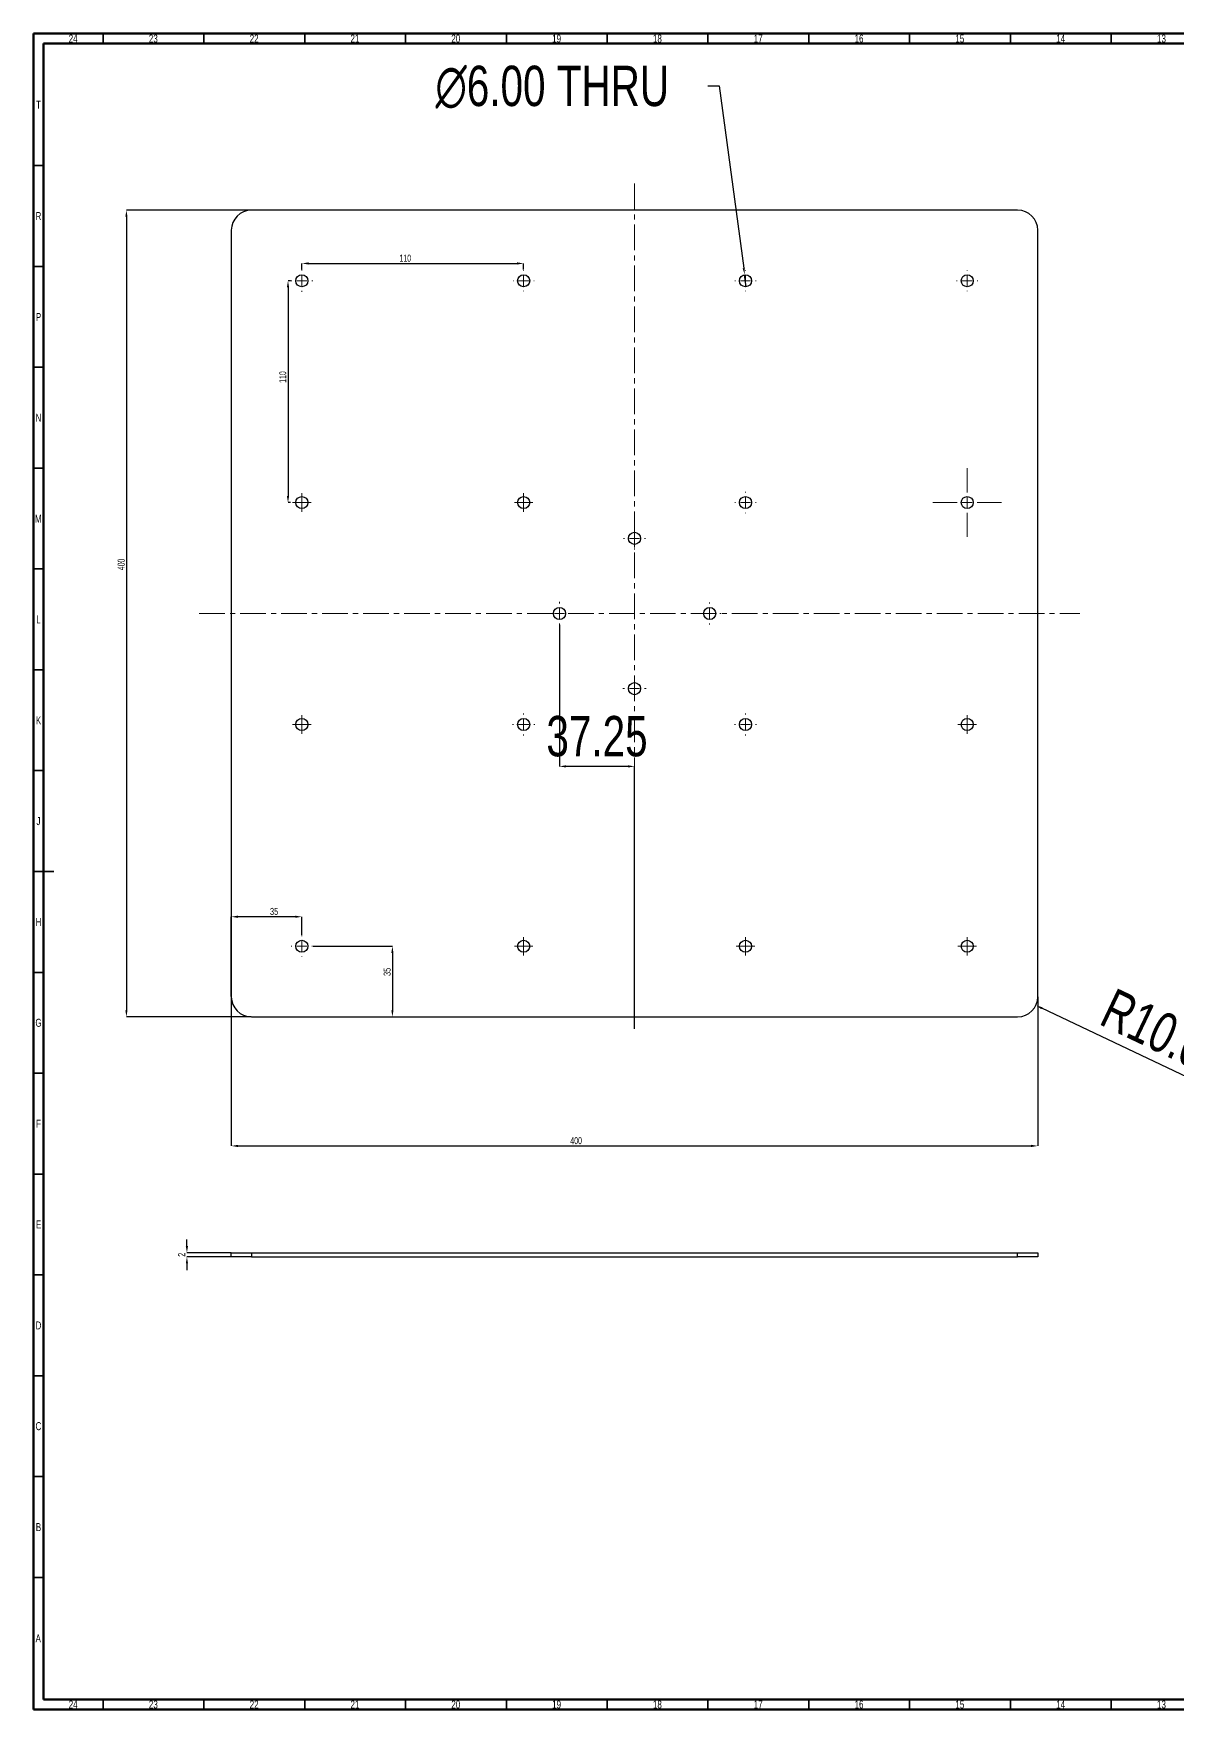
# Model space of a CAD drawing. Header units: inches. Extents: x 1517 to 7040, y -2638 to 1148.
# Drawn here: x 1769 to 2337, y 239 to 1070 of the extents above; entities that cross this region are included whole.
import ezdxf

# ---------------------------------------------------------------- set-up
doc = ezdxf.new("R2010")
doc.units = ezdxf.units.IN
doc.header["$MEASUREMENT"] = 0
doc.linetypes.add('CENTERX2', pattern=[20.32, 12.7, -2.54, 2.54, -2.54])
doc.styles.add('SLDTEXTSTYLE0', font='TXT', dxfattribs={"width": 0.75})
doc.styles.add('SLDTEXTSTYLE3', font='TXT', dxfattribs={"width": 0.75})
doc.styles.add('SLDTEXTSTYLE8', font='TXT', dxfattribs={"width": 0.589474})
doc.dimstyles.new('SLDDIMSTYLE0', dxfattribs={"dimtxt": 3.5, "dimasz": 3.302, "dimexe": 0, "dimexo": 0.0625, "dimgap": 0.875, "dimtad": 1, "dimrnd": 1e-09, "dimzin": 12, "dimdsep": 46, "dimtxsty": 'SLDTEXTSTYLE3', "dimsah": 1, "dimcen": 0.09, "dimadec": 0, "dimazin": 3, "dimtfac": 1, "dimtofl": 0, "dimtmove": 0, "dimatfit": 3, "dimfxl": 0, "dimfrac": 2, "dimtolj": 1, "dimtzin": 12, "dimarcsym": 0})
doc.dimstyles.new('SLDDIMSTYLE1', dxfattribs={"dimtxt": 3.5, "dimasz": 3.302, "dimexe": 0, "dimexo": 0.0625, "dimgap": 0.875, "dimtad": 1, "dimrnd": 1e-09, "dimzin": 12, "dimdsep": 46, "dimtxsty": 'SLDTEXTSTYLE8', "dimsah": 1, "dimcen": 0.09, "dimadec": 0, "dimazin": 3, "dimtfac": 1, "dimtofl": 0, "dimtmove": 0, "dimatfit": 3, "dimfxl": 0, "dimfrac": 2, "dimtolj": 1, "dimtzin": 12, "dimarcsym": 0})
doc.dimstyles.new('SLDDIMSTYLE2', dxfattribs={"dimtxt": 20, "dimasz": 3.302, "dimexe": 0, "dimexo": 0.0625, "dimgap": 5, "dimtad": 0, "dimtih": 1, "dimtoh": 1, "dimrnd": 1e-09, "dimzin": 4, "dimdsep": 46, "dimtxsty": 'SLDTEXTSTYLE0', "dimblk1": 'NONE', "dimsah": 1, "dimcen": 0, "dimadec": 0, "dimazin": 1, "dimtfac": 1, "dimtmove": 0, "dimatfit": 3, "dimldrblk": 'NONE', "dimfxl": 0, "dimfrac": 2, "dimtolj": 1, "dimtzin": 12, "dimarcsym": 0})
doc.dimstyles.new('SLDDIMSTYLE3', dxfattribs={"dimtxt": 20, "dimasz": 3.302, "dimexe": 0, "dimexo": 0.0625, "dimgap": 5, "dimtad": 1, "dimrnd": 1e-09, "dimzin": 12, "dimdsep": 46, "dimtxsty": 'SLDTEXTSTYLE0', "dimsah": 1, "dimcen": 0.09, "dimadec": 0, "dimazin": 3, "dimtfac": 1, "dimtmove": 0, "dimatfit": 0, "dimfxl": 0, "dimfrac": 2, "dimtolj": 1, "dimtzin": 12, "dimarcsym": 0})
doc.dimstyles.new('SLDDIMSTYLE4', dxfattribs={"dimtxt": 20, "dimasz": 3.302, "dimexe": 0, "dimexo": 0.0625, "dimgap": 5, "dimtad": 1, "dimrnd": 1e-09, "dimzin": 4, "dimdsep": 46, "dimtxsty": 'SLDTEXTSTYLE0', "dimsah": 1, "dimcen": 0, "dimadec": 0, "dimazin": 1, "dimtfac": 1, "dimtofl": 0, "dimtmove": 0, "dimatfit": 3, "dimfxl": 0, "dimfrac": 2, "dimtolj": 1, "dimtzin": 12, "dimarcsym": 0})

# ---------------------------------------------------------------- blocks, each defined once
blk = doc.blocks.new('*D608')
at = {"color": 0, "linetype": 'Continuous', "lineweight": -2, "transparency": 16777216}
for p, q in [((1845.32, 468.4), (1845.32, 471.71)), ((1867.26, 465.1), (1845.32, 465.1)), ((1867.26, 463.1), (1845.32, 463.1)), ((1845.32, 459.8), (1845.32, 456.5))]:
    blk.add_line(p, q, dxfattribs=at)
at = {"color": 0, "linetype": 'Continuous', "transparency": 16777216}
for points in [[(1844.77, 468.4), (1845.87, 468.4), (1845.32, 465.1)], [(1844.77, 459.8), (1845.87, 459.8), (1845.32, 463.1)]]:
    blk.add_solid(points, dxfattribs=at)
at = {"layer": 'Defpoints', "color": 0, "linetype": 'Continuous', "transparency": 16777216}
for p in [(1845.32, 463.1), (1867.32, 465.1), (1867.32, 463.1)]:
    blk.add_point(p, dxfattribs=at)
at = {"color": 0, "linetype": 'Continuous', "lineweight": 18, "transparency": 16777216, "insert": (1840.95, 464.1), "char_height": 3.5, "attachment_point": 2, "rotation": 90, "style": 'SLDTEXTSTYLE3'}
blk.add_mtext('\\A1;2', dxfattribs=at)
blk = doc.blocks.new('*D609')
at = {"color": 0, "linetype": 'Continuous', "lineweight": -2, "transparency": 16777216}
for p, q in [((1877.26, 982.05), (1815.32, 982.05)), ((1815.32, 978.74), (1815.32, 585.35)), ((1877.26, 582.05), (1815.32, 582.05))]:
    blk.add_line(p, q, dxfattribs=at)
at = {"color": 0, "linetype": 'Continuous', "transparency": 16777216}
for points in [[(1814.77, 978.74), (1815.87, 978.74), (1815.32, 982.05)], [(1814.77, 585.35), (1815.87, 585.35), (1815.32, 582.05)]]:
    blk.add_solid(points, dxfattribs=at)
at = {"layer": 'Defpoints', "color": 0, "linetype": 'Continuous', "transparency": 16777216}
for p in [(1877.32, 982.05), (1815.32, 582.05), (1877.32, 582.05)]:
    blk.add_point(p, dxfattribs=at)
at = {"color": 0, "linetype": 'Continuous', "lineweight": 18, "transparency": 16777216, "insert": (1810.95, 806.38), "char_height": 3.5, "attachment_point": 2, "rotation": 90, "style": 'SLDTEXTSTYLE8'}
blk.add_mtext('\\A1;400', dxfattribs=at)
blk = doc.blocks.new('*D610')
at = {"color": 0, "linetype": 'Continuous', "lineweight": -2, "transparency": 16777216}
for p, q in [((1867.32, 591.98), (1867.32, 518.05)), ((2267.32, 591.98), (2267.32, 518.05)), ((1870.62, 518.05), (2264.02, 518.05))]:
    blk.add_line(p, q, dxfattribs=at)
at = {"color": 0, "linetype": 'Continuous', "transparency": 16777216}
for points in [[(1870.62, 518.6), (1870.62, 517.5), (1867.32, 518.05)], [(2264.02, 518.6), (2264.02, 517.5), (2267.32, 518.05)]]:
    blk.add_solid(points, dxfattribs=at)
at = {"layer": 'Defpoints', "color": 0, "linetype": 'Continuous', "transparency": 16777216}
for p in [(1867.32, 592.05), (2267.32, 592.05), (2267.32, 518.05)]:
    blk.add_point(p, dxfattribs=at)
at = {"color": 0, "linetype": 'Continuous', "lineweight": 18, "transparency": 16777216, "insert": (2038.35, 522.42), "char_height": 3.5, "attachment_point": 2, "style": 'SLDTEXTSTYLE8'}
blk.add_mtext('\\A1;400', dxfattribs=at)
blk = doc.blocks.new('*D611')
at = {"color": 0, "linetype": 'Continuous', "lineweight": -2, "transparency": 16777216}
for p, q in [((1902.32, 952.61), (1902.32, 955.62)), ((1905.62, 955.62), (2009.02, 955.62)), ((2012.32, 952.61), (2012.32, 955.62))]:
    blk.add_line(p, q, dxfattribs=at)
at = {"color": 0, "linetype": 'Continuous', "transparency": 16777216}
for points in [[(1905.62, 956.17), (1905.62, 955.07), (1902.32, 955.62)], [(2009.02, 956.17), (2009.02, 955.07), (2012.32, 955.62)]]:
    blk.add_solid(points, dxfattribs=at)
at = {"layer": 'Defpoints', "color": 0, "linetype": 'Continuous', "transparency": 16777216}
for p in [(1902.32, 952.55), (2012.32, 955.62), (2012.32, 952.55)]:
    blk.add_point(p, dxfattribs=at)
at = {"color": 0, "linetype": 'Continuous', "lineweight": 18, "transparency": 16777216, "insert": (1953.62, 960), "char_height": 3.5, "attachment_point": 2, "style": 'SLDTEXTSTYLE8'}
blk.add_mtext('\\A1;110', dxfattribs=at)
blk = doc.blocks.new('*D612')
at = {"color": 0, "linetype": 'Continuous', "lineweight": -2, "transparency": 16777216}
for p, q in [((1896.76, 947.05), (1895.45, 947.05)), ((1895.45, 943.74), (1895.45, 840.35)), ((1896.76, 837.05), (1895.45, 837.05))]:
    blk.add_line(p, q, dxfattribs=at)
at = {"color": 0, "linetype": 'Continuous', "transparency": 16777216}
for points in [[(1894.9, 943.74), (1896, 943.74), (1895.45, 947.05)], [(1894.9, 840.35), (1896, 840.35), (1895.45, 837.05)]]:
    blk.add_solid(points, dxfattribs=at)
at = {"layer": 'Defpoints', "color": 0, "linetype": 'Continuous', "transparency": 16777216}
for p in [(1896.82, 947.05), (1895.45, 837.05), (1896.82, 837.05)]:
    blk.add_point(p, dxfattribs=at)
at = {"color": 0, "linetype": 'Continuous', "lineweight": 18, "transparency": 16777216, "insert": (1891.08, 899.29), "char_height": 3.5, "attachment_point": 2, "rotation": 90, "style": 'SLDTEXTSTYLE8'}
blk.add_mtext('\\A1;110', dxfattribs=at)
blk = doc.blocks.new('*D613')
at = {"color": 0, "linetype": 'Continuous', "lineweight": -2, "transparency": 16777216}
for p, q in [((2103.59, 1043.65), (2109.28, 1043.65)), ((2109.28, 1043.65), (2121.48, 953.29)), ((2122.72, 944.07), (2121.92, 950.02))]:
    blk.add_line(p, q, dxfattribs=at)
at = {"color": 0, "linetype": 'Continuous', "transparency": 16777216}
blk.add_solid([(2122.02, 953.36), (2120.93, 953.22), (2121.92, 950.02)], dxfattribs=at)
at = {"layer": 'Defpoints', "color": 0, "linetype": 'Continuous', "transparency": 16777216}
for p in [(2121.92, 950.02), (2122.72, 944.07)]:
    blk.add_point(p, dxfattribs=at)
at = {"color": 0, "linetype": 'Continuous', "lineweight": 18, "transparency": 16777216, "insert": (1968.59, 1053.65), "char_height": 20, "attachment_point": 1, "style": 'SLDTEXTSTYLE0'}
blk.add_mtext('\\A1;∅6.00 THRU', dxfattribs=at)
blk = doc.blocks.new('_None')
blk = doc.blocks.new('*D614')
at = {"color": 0, "linetype": 'Continuous', "lineweight": -2, "transparency": 16777216}
for p, q in [((2030.07, 776.48), (2030.07, 706.24)), ((2064.02, 706.24), (2033.37, 706.24)), ((2067.32, 576.14), (2067.32, 706.24))]:
    blk.add_line(p, q, dxfattribs=at)
at = {"color": 0, "linetype": 'Continuous', "transparency": 16777216}
for points in [[(2033.37, 706.79), (2033.37, 705.69), (2030.07, 706.24)], [(2064.02, 706.79), (2064.02, 705.69), (2067.32, 706.24)]]:
    blk.add_solid(points, dxfattribs=at)
at = {"layer": 'Defpoints', "color": 0, "linetype": 'Continuous', "transparency": 16777216}
for p in [(2030.07, 776.55), (2030.07, 706.24), (2067.32, 576.08)]:
    blk.add_point(p, dxfattribs=at)
at = {"color": 0, "linetype": 'Continuous', "lineweight": 18, "transparency": 16777216, "insert": (2048.7, 731.24), "char_height": 20, "attachment_point": 2, "style": 'SLDTEXTSTYLE0'}
blk.add_mtext('\\A1;37.25', dxfattribs=at)
blk = doc.blocks.new('*D615')
at = {"color": 0, "linetype": 'Continuous', "lineweight": -2, "transparency": 16777216}
blk.add_line((2355.78, 545.2), (2269.33, 586.33), dxfattribs=at)
at = {"color": 0, "linetype": 'Continuous', "transparency": 16777216}
blk.add_solid([(2269.57, 586.83), (2269.1, 585.83), (2266.35, 587.75)], dxfattribs=at)
at = {"layer": 'Defpoints', "color": 0, "linetype": 'Continuous', "transparency": 16777216}
for p in [(2257.32, 592.05), (2266.35, 587.75)]:
    blk.add_point(p, dxfattribs=at)
at = {"color": 0, "linetype": 'Continuous', "lineweight": 18, "transparency": 16777216, "insert": (2305.57, 596.77), "char_height": 20, "attachment_point": 1, "rotation": 334.55388, "style": 'SLDTEXTSTYLE0'}
blk.add_mtext('\\A1;R10.00', dxfattribs=at)
blk = doc.blocks.new('*D616')
at = {"color": 0, "linetype": 'Continuous', "lineweight": -2, "transparency": 16777216}
for p, q in [((1867.32, 592.11), (1867.32, 631.69)), ((1899.02, 631.69), (1870.62, 631.69)), ((1902.32, 622.61), (1902.32, 631.69))]:
    blk.add_line(p, q, dxfattribs=at)
at = {"color": 0, "linetype": 'Continuous', "transparency": 16777216}
for points in [[(1870.62, 632.24), (1870.62, 631.14), (1867.32, 631.69)], [(1899.02, 632.24), (1899.02, 631.14), (1902.32, 631.69)]]:
    blk.add_solid(points, dxfattribs=at)
at = {"layer": 'Defpoints', "color": 0, "linetype": 'Continuous', "transparency": 16777216}
for p in [(1867.32, 631.69), (1902.32, 622.55), (1867.32, 592.05)]:
    blk.add_point(p, dxfattribs=at)
at = {"color": 0, "linetype": 'Continuous', "lineweight": 18, "transparency": 16777216, "insert": (1888.55, 636.07), "char_height": 3.5, "attachment_point": 2, "style": 'SLDTEXTSTYLE3'}
blk.add_mtext('\\A1;35', dxfattribs=at)
blk = doc.blocks.new('*D617')
at = {"color": 0, "linetype": 'Continuous', "lineweight": -2, "transparency": 16777216}
for p, q in [((1907.88, 617.05), (1947.23, 617.05)), ((1947.23, 613.74), (1947.23, 585.35)), ((1877.38, 582.05), (1947.23, 582.05))]:
    blk.add_line(p, q, dxfattribs=at)
at = {"color": 0, "linetype": 'Continuous', "transparency": 16777216}
for points in [[(1946.68, 613.74), (1947.78, 613.74), (1947.23, 617.05)], [(1946.68, 585.35), (1947.78, 585.35), (1947.23, 582.05)]]:
    blk.add_solid(points, dxfattribs=at)
at = {"layer": 'Defpoints', "color": 0, "linetype": 'Continuous', "transparency": 16777216}
for p in [(1907.82, 617.05), (1877.32, 582.05), (1947.23, 582.05)]:
    blk.add_point(p, dxfattribs=at)
at = {"color": 0, "linetype": 'Continuous', "lineweight": 18, "transparency": 16777216, "insert": (1942.86, 604.35), "char_height": 3.5, "attachment_point": 2, "rotation": 90, "style": 'SLDTEXTSTYLE3'}
blk.add_mtext('\\A1;35', dxfattribs=at)
blk = doc.blocks.new('SW_CENTERMARKSYMBOL_0')
at = {"color": 0, "linetype": 'Continuous', "lineweight": 18}
for p, q in [((-5, 0), (-5.5, 0)), ((0, 0), (-2.5, 0)), ((0, 5), (0, 5.5)), ((0, 0), (0, 2.5)), ((0, 0), (0, -2.5)), ((0, 0), (2.5, 0)), ((5, 0), (5.5, 0)), ((0, -5), (0, -5.5))]:
    blk.add_line(p, q, dxfattribs=at)
blk = doc.blocks.new('SW_CENTERMARKSYMBOL_1')
at = {"color": 0, "linetype": 'Continuous', "lineweight": 18}
for p, q in [((-5, 0), (-5.5, 0)), ((0, 0), (-2.5, 0)), ((0, 5), (0, 5.5)), ((0, 0), (0, 2.5)), ((0, 0), (0, -2.5)), ((0, 0), (2.5, 0)), ((5, 0), (5.5, 0)), ((0, -5), (0, -5.5))]:
    blk.add_line(p, q, dxfattribs=at)
blk = doc.blocks.new('SW_CENTERMARKSYMBOL_2')
at = {"color": 0, "linetype": 'Continuous', "lineweight": 18}
for p, q in [((-5, 0), (-5.75, 0)), ((0, 0), (-2.5, 0)), ((0, 5), (0, 5.75)), ((0, 0), (0, 2.5)), ((0, 0), (0, -2.5)), ((0, 0), (2.5, 0)), ((5, 0), (5.75, 0)), ((0, -5), (0, -5.75))]:
    blk.add_line(p, q, dxfattribs=at)
blk = doc.blocks.new('SW_CENTERMARKSYMBOL_3')
at = {"color": 0, "linetype": 'Continuous', "lineweight": 18}
for p, q in [((-5, 0), (-5.75, 0)), ((0, 0), (-2.5, 0)), ((0, 5), (0, 5.75)), ((0, 0), (0, 2.5)), ((0, 0), (0, -2.5)), ((0, 0), (2.5, 0)), ((5, 0), (5.75, 0)), ((0, -5), (0, -5.75))]:
    blk.add_line(p, q, dxfattribs=at)
blk = doc.blocks.new('SW_CENTERMARKSYMBOL_4')
at = {"color": 0, "linetype": 'Continuous', "lineweight": 18}
for p, q in [((-5, 0), (-5.5, 0)), ((0, 0), (-2.5, 0)), ((0, 5), (0, 5.5)), ((0, 0), (0, 2.5)), ((0, 0), (0, -2.5)), ((0, 0), (2.5, 0)), ((5, 0), (5.5, 0)), ((0, -5), (0, -5.5))]:
    blk.add_line(p, q, dxfattribs=at)
blk = doc.blocks.new('SW_CENTERMARKSYMBOL_5')
at = {"color": 0, "linetype": 'Continuous', "lineweight": 0}
for p, q in [((-5, 0), (-5.25, 0)), ((0, 0), (-2.5, 0)), ((0, 5), (0, 5.25)), ((0, 0), (0, 2.5)), ((0, 0), (0, -2.5)), ((0, 0), (2.5, 0)), ((5, 0), (5.25, 0)), ((0, -5), (0, -5.25))]:
    blk.add_line(p, q, dxfattribs=at)
blk = doc.blocks.new('SW_CENTERMARKSYMBOL_6')
at = {"color": 0, "linetype": 'Continuous', "lineweight": 0}
for p, q in [((-2.5, 0), (-4.6, 0)), ((0, 0), (-2.5, 0)), ((0, 2.5), (0, 4.6)), ((0, 0), (0, 2.5)), ((0, 0), (0, -2.5)), ((0, 0), (2.5, 0)), ((2.5, 0), (4.6, 0)), ((0, -2.5), (0, -4.6))]:
    blk.add_line(p, q, dxfattribs=at)
blk = doc.blocks.new('SW_CENTERMARKSYMBOL_7')
at = {"color": 0, "linetype": 'Continuous', "lineweight": 0}
for p, q in [((-2.5, 0), (-4.6, 0)), ((0, 0), (-2.5, 0)), ((0, 2.5), (0, 4.6)), ((0, 0), (0, 2.5)), ((0, 0), (0, -2.5)), ((0, 0), (2.5, 0)), ((2.5, 0), (4.6, 0)), ((0, -2.5), (0, -4.6))]:
    blk.add_line(p, q, dxfattribs=at)
blk = doc.blocks.new('SW_CENTERMARKSYMBOL_8')
at = {"color": 0, "linetype": 'Continuous', "lineweight": 0}
for p, q in [((-2.5, 0), (-4.6, 0)), ((0, 0), (-2.5, 0)), ((0, 2.5), (0, 4.6)), ((0, 0), (0, 2.5)), ((0, 0), (0, -2.5)), ((0, 0), (2.5, 0)), ((2.5, 0), (4.6, 0)), ((0, -2.5), (0, -4.6))]:
    blk.add_line(p, q, dxfattribs=at)
blk = doc.blocks.new('SW_CENTERMARKSYMBOL_9')
at = {"color": 0, "linetype": 'Continuous', "lineweight": 0}
for p, q in [((-2.5, 0), (-4.6, 0)), ((0, 0), (-2.5, 0)), ((0, 2.5), (0, 4.6)), ((0, 0), (0, 2.5)), ((0, 0), (0, -2.5)), ((0, 0), (2.5, 0)), ((2.5, 0), (4.6, 0)), ((0, -2.5), (0, -4.6))]:
    blk.add_line(p, q, dxfattribs=at)
blk = doc.blocks.new('SW_CENTERMARKSYMBOL_10')
at = {"color": 0, "linetype": 'Continuous', "lineweight": 0}
for p, q in [((-2.5, 0), (-4.6, 0)), ((0, 0), (-2.5, 0)), ((0, 2.5), (0, 4.6)), ((0, 0), (0, 2.5)), ((0, 0), (0, -2.5)), ((0, 0), (2.5, 0)), ((2.5, 0), (4.6, 0)), ((0, -2.5), (0, -4.6))]:
    blk.add_line(p, q, dxfattribs=at)
blk = doc.blocks.new('SW_CENTERMARKSYMBOL_11')
at = {"color": 0, "linetype": 'Continuous', "lineweight": 0}
for p, q in [((-2.5, 0), (-4.6, 0)), ((0, 0), (-2.5, 0)), ((0, 2.5), (0, 4.6)), ((0, 0), (0, 2.5)), ((0, 0), (0, -2.5)), ((0, 0), (2.5, 0)), ((2.5, 0), (4.6, 0)), ((0, -2.5), (0, -4.6))]:
    blk.add_line(p, q, dxfattribs=at)
blk = doc.blocks.new('SW_CENTERMARKSYMBOL_12')
at = {"color": 0, "linetype": 'Continuous', "lineweight": 0}
for p, q in [((-2.5, 0), (-4.6, 0)), ((0, 0), (-2.5, 0)), ((0, 2.5), (0, 4.6)), ((0, 0), (0, 2.5)), ((0, 0), (0, -2.5)), ((0, 0), (2.5, 0)), ((2.5, 0), (4.6, 0)), ((0, -2.5), (0, -4.6))]:
    blk.add_line(p, q, dxfattribs=at)
blk = doc.blocks.new('SW_CENTERMARKSYMBOL_13')
at = {"color": 0, "linetype": 'Continuous', "lineweight": 0}
for p, q in [((-5, 0), (-5.25, 0)), ((0, 0), (-2.5, 0)), ((0, 5), (0, 5.25)), ((0, 0), (0, 2.5)), ((0, 0), (0, -2.5)), ((0, 0), (2.5, 0)), ((5, 0), (5.25, 0)), ((0, -5), (0, -5.25))]:
    blk.add_line(p, q, dxfattribs=at)
blk = doc.blocks.new('SW_CENTERMARKSYMBOL_14')
at = {"color": 0, "linetype": 'Continuous', "lineweight": 0}
for p, q in [((-5, 0), (-5.25, 0)), ((0, 0), (-2.5, 0)), ((0, 5), (0, 5.25)), ((0, 0), (0, 2.5)), ((0, 0), (0, -2.5)), ((0, 0), (2.5, 0)), ((5, 0), (5.25, 0)), ((0, -5), (0, -5.25))]:
    blk.add_line(p, q, dxfattribs=at)
blk = doc.blocks.new('SW_CENTERMARKSYMBOL_15')
at = {"color": 0, "linetype": 'Continuous', "lineweight": 0}
for p, q in [((-5, 0), (-5.25, 0)), ((0, 0), (-2.5, 0)), ((0, 5), (0, 5.25)), ((0, 0), (0, 2.5)), ((0, 0), (0, -2.5)), ((0, 0), (2.5, 0)), ((5, 0), (5.25, 0)), ((0, -5), (0, -5.25))]:
    blk.add_line(p, q, dxfattribs=at)
blk = doc.blocks.new('SW_CENTERMARKSYMBOL_16')
at = {"color": 0, "linetype": 'Continuous', "lineweight": 0}
for p, q in [((-5, 0), (-5.25, 0)), ((0, 0), (-2.5, 0)), ((0, 5), (0, 5.25)), ((0, 0), (0, 2.5)), ((0, 0), (0, -2.5)), ((0, 0), (2.5, 0)), ((5, 0), (5.25, 0)), ((0, -5), (0, -5.25))]:
    blk.add_line(p, q, dxfattribs=at)
blk = doc.blocks.new('SW_CENTERMARKSYMBOL_17')
at = {"color": 0, "linetype": 'Continuous', "lineweight": 0}
for p, q in [((0, 5), (0, 17)), ((-5, 0), (-17, 0)), ((0, 0), (-2.5, 0)), ((0, 0), (0, 2.5)), ((0, 0), (0, -2.5)), ((0, 0), (2.5, 0)), ((5, 0), (17, 0)), ((0, -5), (0, -17))]:
    blk.add_line(p, q, dxfattribs=at)
blk = doc.blocks.new('SW_CENTERMARKSYMBOL_18')
at = {"color": 0, "linetype": 'Continuous', "lineweight": 18}
for p, q in [((-5, 0), (-5.5, 0)), ((0, 0), (-2.5, 0)), ((0, 5), (0, 5.5)), ((0, 0), (0, 2.5)), ((0, 0), (0, -2.5)), ((0, 0), (2.5, 0)), ((5, 0), (5.5, 0)), ((0, -5), (0, -5.5))]:
    blk.add_line(p, q, dxfattribs=at)
blk = doc.blocks.new('SW_CENTERMARKSYMBOL_19')
at = {"color": 0, "linetype": 'Continuous', "lineweight": 18}
for p, q in [((-5, 0), (-5.5, 0)), ((0, 0), (-2.5, 0)), ((0, 5), (0, 5.5)), ((0, 0), (0, 2.5)), ((0, 0), (0, -2.5)), ((0, 0), (2.5, 0)), ((5, 0), (5.5, 0)), ((0, -5), (0, -5.5))]:
    blk.add_line(p, q, dxfattribs=at)

msp = doc.modelspace()

# ---------------------------------------------------------------- linework, layer by layer
at = {"color": 7, "linetype": 'Continuous', "lineweight": 70}
for p, q in [((1769.235, 238.624), (1769.235, 1069.624)), ((1769.235, 1069.624), (2938.235, 1069.624)), ((1774.235, 243.624), (1774.235, 1064.624)), ((1774.235, 1064.624), (2933.235, 1064.624)), ((2933.235, 243.624), (1774.235, 243.624)), ((2938.235, 238.624), (1769.235, 238.624))]:
    msp.add_line(p, q, dxfattribs=at)
at = {"color": 7, "linetype": 'Continuous', "lineweight": 35}
for p, q in [((1803.735, 1064.624), (1803.735, 1069.624)), ((1853.735, 1064.624), (1853.735, 1069.624)), ((1903.735, 1064.624), (1903.735, 1069.624)), ((1953.735, 1064.624), (1953.735, 1069.624)), ((2003.735, 1064.624), (2003.735, 1069.624)), ((2053.735, 1064.624), (2053.735, 1069.624)), ((2103.735, 1064.624), (2103.735, 1069.624)), ((2153.735, 1064.624), (2153.735, 1069.624)), ((2203.735, 1064.624), (2203.735, 1069.624)), ((2253.735, 1064.624), (2253.735, 1069.624)), ((2303.735, 1064.624), (2303.735, 1069.624)), ((1774.235, 1004.124), (1769.235, 1004.124)), ((1774.235, 954.124), (1769.235, 954.124)), ((1774.235, 904.124), (1769.235, 904.124)), ((1774.235, 854.124), (1769.235, 854.124)), ((1774.235, 804.124), (1769.235, 804.124)), ((1774.235, 754.124), (1769.235, 754.124)), ((1774.235, 704.124), (1769.235, 704.124)), ((1769.235, 654.124), (1779.235, 654.124)), ((1774.235, 654.124), (1769.235, 654.124)), ((1774.235, 604.124), (1769.235, 604.124)), ((1774.235, 554.124), (1769.235, 554.124)), ((1774.235, 504.124), (1769.235, 504.124)), ((1774.235, 454.124), (1769.235, 454.124)), ((1774.235, 404.124), (1769.235, 404.124)), ((1774.235, 354.124), (1769.235, 354.124)), ((1774.235, 304.124), (1769.235, 304.124)), ((1803.735, 243.624), (1803.735, 238.624)), ((1853.735, 243.624), (1853.735, 238.624)), ((1903.735, 243.624), (1903.735, 238.624)), ((1953.735, 243.624), (1953.735, 238.624)), ((2003.735, 243.624), (2003.735, 238.624)), ((2053.735, 243.624), (2053.735, 238.624)), ((2103.735, 243.624), (2103.735, 238.624)), ((2153.735, 243.624), (2153.735, 238.624)), ((2203.735, 243.624), (2203.735, 238.624)), ((2253.735, 243.624), (2253.735, 238.624)), ((2303.735, 243.624), (2303.735, 238.624))]:
    msp.add_line(p, q, dxfattribs=at)
at = {"color": 7, "linetype": 'CENTERX2', "lineweight": 18}
for p, q in [((2067.321, 576.077), (2067.321, 996.54)), ((1851.467, 782.046), (2288.213, 782.046))]:
    msp.add_line(p, q, dxfattribs=at)
at = {"color": 7, "linetype": 'Continuous', "lineweight": 25}
for p, q in [((2257.321, 982.046), (1877.321, 982.046)), ((1867.321, 972.046), (1867.321, 592.046)), ((2267.321, 592.046), (2267.321, 972.046)), ((1877.321, 582.046), (2257.321, 582.046)), ((1867.321, 463.102), (1867.321, 465.102)), ((1867.321, 465.102), (1877.321, 465.102)), ((1877.321, 463.102), (1867.321, 463.102)), ((1877.321, 465.102), (1877.321, 463.102)), ((1877.321, 465.102), (2257.321, 465.102)), ((1877.321, 463.102), (2257.321, 463.102)), ((2257.321, 463.102), (2257.321, 465.102)), ((2257.321, 465.102), (2267.321, 465.102)), ((2267.321, 463.102), (2257.321, 463.102)), ((2267.321, 465.102), (2267.321, 463.102))]:
    msp.add_line(p, q, dxfattribs=at)
for centre in [(1902.321, 947.046), (2012.321, 947.046), (2122.321, 947.046), (2232.321, 947.046), (1902.321, 837.046), (2012.321, 837.046), (2122.321, 837.046), (2232.321, 837.046), (2067.321, 819.296), (2030.071, 782.046), (2104.571, 782.046), (2067.321, 744.796), (1902.321, 727.046), (2012.321, 727.046), (2122.321, 727.046), (2232.321, 727.046), (1902.321, 617.046), (2012.321, 617.046), (2122.321, 617.046), (2232.321, 617.046)]:
    msp.add_circle(centre, 3, dxfattribs=at)
for centre, start, end in [((1877.321, 972.046), 90, 180), ((2257.321, 972.046), 0, 90), ((1877.321, 592.046), 180, 270), ((2257.321, 592.046), 270, 0)]:
    msp.add_arc(centre, 10, start, end, dxfattribs=at)

# ---------------------------------------------------------------- block references
at = {"color": 7, "linetype": 'Continuous', "lineweight": 0}
for name, p in [('SW_CENTERMARKSYMBOL_4', (1902.321, 947.046)), ('SW_CENTERMARKSYMBOL_15', (2012.321, 947.046)), ('SW_CENTERMARKSYMBOL_14', (2122.321, 947.046)), ('SW_CENTERMARKSYMBOL_13', (2232.321, 947.046)), ('SW_CENTERMARKSYMBOL_17', (2232.321, 837.046)), ('SW_CENTERMARKSYMBOL_7', (1902.321, 837.046)), ('SW_CENTERMARKSYMBOL_12', (2012.321, 837.046)), ('SW_CENTERMARKSYMBOL_16', (2122.321, 837.046)), ('SW_CENTERMARKSYMBOL_1', (2067.321, 819.296)), ('SW_CENTERMARKSYMBOL_2', (2030.071, 782.046)), ('SW_CENTERMARKSYMBOL_0', (2104.571, 782.046)), ('SW_CENTERMARKSYMBOL_3', (2067.321, 744.796)), ('SW_CENTERMARKSYMBOL_6', (1902.321, 727.046)), ('SW_CENTERMARKSYMBOL_18', (2012.321, 727.046)), ('SW_CENTERMARKSYMBOL_19', (2122.321, 727.046)), ('SW_CENTERMARKSYMBOL_8', (2232.321, 727.046)), ('SW_CENTERMARKSYMBOL_5', (1902.321, 617.046)), ('SW_CENTERMARKSYMBOL_9', (2012.321, 617.046)), ('SW_CENTERMARKSYMBOL_10', (2122.321, 617.046)), ('SW_CENTERMARKSYMBOL_11', (2232.321, 617.046))]:
    msp.add_blockref(name, p, dxfattribs=at)

# ---------------------------------------------------------------- texts
at = {"color": 7, "linetype": 'Continuous', "lineweight": 0, "attachment_point": 2, "style": 'SLDTEXTSTYLE0'}
for s, insert, char_height in [('24', (1788.905, 1069.098), 3.9687), ('23', (1828.655, 1069.098), 3.9687), ('22', (1878.655, 1069.098), 3.9687), ('21', (1928.655, 1069.098), 3.9687), ('20', (1978.655, 1069.098), 3.9687), ('19', (2028.655, 1069.098), 3.9687), ('18', (2078.655, 1069.098), 3.9687), ('17', (2128.655, 1069.098), 3.9687), ('16', (2178.655, 1069.098), 3.9687), ('15', (2228.655, 1069.098), 3.9687), ('14', (2278.655, 1069.098), 3.9687), ('13', (2328.655, 1069.098), 3.9687), ('T', (1771.723, 1036.348), 3.969), ('R', (1771.679, 981.098), 3.969), ('P', (1771.72, 931.042), 3.969), ('N', (1771.699, 881.098), 3.969), ('M', (1771.597, 831.042), 3.969), ('L', (1771.689, 781.098), 3.969), ('K', (1771.723, 731.042), 3.969), ('J', (1771.7, 681.098), 3.969), ('H', (1771.725, 631.042), 3.969), ('G', (1771.722, 581.098), 3.969), ('F', (1771.693, 531.042), 3.969), ('E', (1771.743, 481.098), 3.969), ('D', (1771.688, 431.042), 3.969), ('C', (1771.694, 381.098), 3.969), ('B', (1771.706, 331.042), 3.969), ('A', (1771.575, 275.848), 3.969), ('24', (1788.905, 243.098), 3.9687), ('23', (1828.655, 243.098), 3.9687), ('22', (1878.655, 243.098), 3.9687), ('21', (1928.655, 243.098), 3.9687), ('20', (1978.655, 243.098), 3.9687), ('19', (2028.655, 243.098), 3.9687), ('18', (2078.655, 243.098), 3.9687), ('17', (2128.655, 243.098), 3.9687), ('16', (2178.655, 243.098), 3.9687), ('15', (2228.655, 243.098), 3.9687), ('14', (2278.655, 243.098), 3.9687), ('13', (2328.655, 243.098), 3.9687)]:
    msp.add_mtext(s, dxfattribs=dict(at, insert=insert, char_height=char_height))

# ---------------------------------------------------------------- dimensions: what is measured, and where the dimension line sits
at = {"color": 7, "linetype": 'Continuous', "lineweight": 18}
dim = msp.add_diameter_dim_2p(p1=(2122.722, 944.073), p2=(2121.919, 950.019), text='<> THRU', dimstyle='SLDDIMSTYLE2', dxfattribs=at)
dim.commit()
dim.dimension.update_dxf_attribs({"geometry": '*D613', "text_midpoint": (2033.593, 1043.645), "dimtype": 163})
for base, p1, p2, dimstyle, picture, middle in [((1815.321, 582.046), (1877.321, 982.046), (1877.321, 582.046), 'SLDDIMSTYLE1', '*D609', (1815.321, 806.375)), ((1895.45, 837.046), (1896.821, 947.046), (1896.821, 837.046), 'SLDDIMSTYLE1', '*D612', (1895.45, 899.289)), ((1947.23, 582.046), (1907.821, 617.046), (1877.321, 582.046), 'SLDDIMSTYLE0', '*D617', (1947.23, 604.347)), ((1845.321, 463.102), (1867.321, 465.102), (1867.321, 463.102), 'SLDDIMSTYLE0', '*D608', (1845.321, 464.102))]:
    dim = msp.add_linear_dim(base=base, p1=p1, p2=p2, angle=90, dimstyle=dimstyle, dxfattribs=at)
    dim.commit()
    dim.dimension.update_dxf_attribs({"geometry": picture, "text_midpoint": middle, "dimtype": 160})
for base, p1, p2, dimstyle, picture, middle in [((2012.321, 955.62), (1902.321, 952.546), (2012.321, 952.546), 'SLDDIMSTYLE1', '*D611', (1953.618, 955.62)), ((2030.071, 706.238), (2067.321, 576.077), (2030.071, 776.546), 'SLDDIMSTYLE3', '*D614', (2048.696, 706.238)), ((1867.321, 631.695), (1902.321, 622.546), (1867.321, 592.046), 'SLDDIMSTYLE0', '*D616', (1888.547, 631.695)), ((2267.321, 518.046), (1867.321, 592.046), (2267.321, 592.046), 'SLDDIMSTYLE1', '*D610', (2038.353, 518.046))]:
    dim = msp.add_linear_dim(base=base, p1=p1, p2=p2, dimstyle=dimstyle, dxfattribs=at)
    dim.commit()
    dim.dimension.update_dxf_attribs({"geometry": picture, "text_midpoint": middle, "dimtype": 160})
dim = msp.add_radius_dim(center=(2257.321, 592.046), mpoint=(2266.351, 587.749), dimstyle='SLDDIMSTYLE4', dxfattribs=at)
dim.commit()
dim.dimension.update_dxf_attribs({"geometry": '*D615', "text_midpoint": (2323.046, 560.772), "dimtype": 164})

doc.saveas('drawing.dxf')
